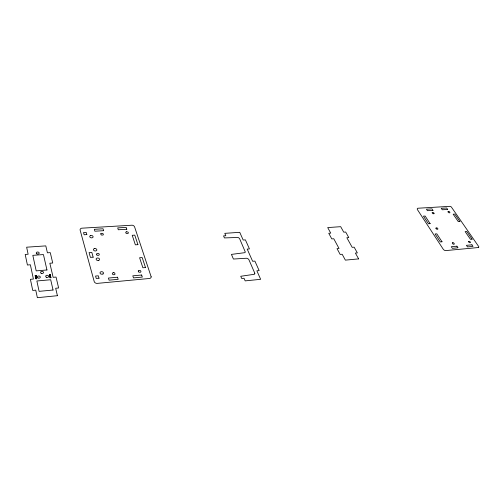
<?xml version="1.0" encoding="UTF-8"?>
<svg xmlns="http://www.w3.org/2000/svg" width="504" height="504" viewBox="0 0 504 504"><rect width="100%" height="100%" fill="white"/><g stroke="black" fill="none" stroke-linecap="round" stroke-linejoin="round"><path stroke-width="0.76" d="M35.538 277.597C34.858 278.706 37.901 278.239 36.212 277.547C34.436 277.849 37.34 277.994 35.734 277.679M113.765 272.67L113.06 272.733A1.405 1.033 10.2 0 0 112.82 274.441A1.405 1.033 10.2 0 0 115.038 274.126L114.729 273.086A1.405 1.033 10.2 0 0 113.759 272.67M50.923 277.269L51.024 277.729L49.99 277.824A0.655 0.479 4.6 0 1 49.921 277.628L50.778 277.282M254.803 273.231L254.797 273.527A2.356 1.682 22.5 0 1 254.388 274.277L240.754 276.274L241.7 278.498L244.043 278.265L245.171 280.886L260.65 279.31L256.87 270.812L259.151 270.591L254.898 261.091L252.636 261.293L247.206 249.096L249.448 248.913L245.404 239.866L243.174 240.03L239.74 232.319L224.797 233.339L225.817 235.727L223.549 235.885L224.419 237.932L237.857 237.453A2.388 1.644 20.6 0 1 238.928 237.964L239.652 238.764L245.272 251.95A2.306 1.606 21.2 0 1 244.862 252.662L231.437 254.4L233.415 259.043L246.286 258.256A2.407 1.695 21.7 0 1 247.458 258.508A2.444 1.72 21.7 0 1 248.17 258.905L248.919 259.73L254.803 273.231M468.481 241.548L469.237 242.657L470.314 242.689A1.096 0.63 32.2 0 0 470.377 242.185L470.093 241.775A1.096 0.63 32.2 0 0 469.388 241.334L468.481 241.548M35.57 278.58C35.267 278.737 37.258 279.153 36.275 278.315A0.832 0.611 3.3 0 0 35.91 278.328L35.57 278.58M49.739 276.797L49.852 277.257L50.898 277.162L49.915 276.91L50.753 276.557L49.739 276.797M50.513 275.411L49.493 275.688L50.331 275.335L49.354 275.083L50.394 274.995L50.513 275.411M151.168 276.809L151.074 277.332A2.734 2.022 13.3 0 1 149.801 278.441L96.862 283.418A2.866 2.129 8.4 0 1 94.217 281.547L80.136 230.171A2.74 1.896 8.7 0 1 81.61 228.199L132.136 225.2A2.615 1.808 12.5 0 1 133.944 225.968L134.587 226.876L151.168 276.809M36.345 277.118C34.971 278.347 35.211 275.783 36.345 277.118M138.272 270.994L138.877 272.21L140.522 272.236A1.38 1.014 12.6 0 0 140.931 271.555L140.761 271.026A1.38 1.014 12.6 0 0 139.948 270.459L138.915 270.453L138.272 270.994M50.696 276.205L50.444 276.431A0.92 0.674 4.6 0 1 49.99 276.469C48.441 275.94 50.381 275.247 50.696 276.205M100.743 233.869L101.298 235.015L102.929 235.066A1.355 0.945 10.1 0 0 102.753 233.541A1.355 0.945 10.1 0 0 100.75 233.869M49.757 275.984L50.507 276.211L49.757 275.984M36.181 277.15L35.374 277.036L36.181 277.15M36.509 278.75L36.187 278.435L36.509 278.75M448.239 211.415L448.094 211.504A1.046 0.592 30.4 0 0 448.566 212.575A1.046 0.592 30.4 0 0 449.839 212.644A1.046 0.592 30.4 0 0 449.152 211.56L448.239 211.415M433.938 213.74L432.854 213.69L432.123 212.795A1.058 0.605 29.9 0 1 433.327 212.562A1.058 0.605 29.9 0 1 433.938 213.74M36.401 275.82L35.671 276.148C38.386 276.627 32.905 276.69 36.332 276.4L35.444 276.205L36.194 275.776L34.952 275.757L36.401 275.82M102.917 274.031L101.216 274.182A1.751 1.291 9.1 0 1 100.58 271.946A1.751 1.291 9.1 0 1 101.38 271.694A1.751 1.291 9.1 0 1 102.703 271.971A1.751 1.291 9.1 0 1 102.917 274.031M126.416 231.79L126.139 231.903A1.323 0.926 12 0 0 125.893 233.006A1.323 0.926 12 0 0 127.348 233.623A1.323 0.926 12 0 0 128.337 232.968A1.323 0.926 12 0 0 127.726 231.96L126.416 231.79M90.67 235.526L90.304 235.67A1.695 1.191 9.2 0 0 90.367 237.504A1.695 1.191 9.2 0 0 92.9 237.34A1.695 1.191 9.2 0 0 91.948 235.563L90.67 235.526M478.315 247.533L445.511 250.62A2.23 1.323 31.8 0 1 443.205 249.171L417.501 209.752A2.117 1.228 29.3 0 1 417.816 208.24L449.877 206.338A2.073 1.159 30.3 0 1 451.313 206.949L478.8 246.708A2.186 1.254 32.6 0 1 478.315 247.533M452.8 242.689L452.598 242.733A1.103 0.643 31.8 0 0 452.983 244.024A1.103 0.643 31.8 0 0 454.325 243.816L453.795 243.023A1.103 0.643 31.8 0 0 453.033 242.695L452.8 242.689M98.627 260.429L97.757 260.499A1.726 1.247 9.1 0 1 96.214 258.747A1.726 1.247 9.1 0 1 98.778 258.275A1.732 1.254 9.1 0 1 99.521 259.119A1.726 1.247 9.1 0 1 98.627 260.436M94.79 248.516L94.374 248.585A1.714 1.222 9.2 0 0 93.977 250.551A1.714 1.222 9.2 0 0 96.705 250.349A1.714 1.222 9.2 0 0 95.237 248.529L94.79 248.516M57.412 295.697L37.365 297.688L35.759 290.147L32.735 290.436L30.404 279.317L33.403 279.052L30.372 264.776L27.411 265.01L25.2 254.451L28.13 254.237L26.636 247.199L45.801 245.883L47.42 252.832L50.274 252.617L52.725 263.006L49.846 263.233L53.128 277.313L56.045 277.055L58.621 287.979L55.679 288.263L57.412 295.697M53.059 290.027L39.104 291.356L36.868 280.98L50.696 279.745L53.059 290.027M358.627 258.886L345.366 260.133L342.178 254.262L340.175 254.438L337.031 248.623L339.028 248.453L333.768 238.751L331.783 238.902L328.747 233.276L330.719 233.132L327.707 227.581L340.691 226.68L343.747 232.174L345.681 232.029L348.787 237.579L346.846 237.731L352.195 247.332L354.148 247.168L357.349 252.901L355.389 253.077L358.627 258.886M117.552 277.225L108.436 278.057L109.047 280.167L118.175 279.323L117.552 277.225M141.655 275.02L132.81 275.827L133.465 277.906L142.323 277.08L141.655 275.02M456.933 246.198L451.288 246.714L452.353 248.321L458.004 247.798L456.933 246.198M471.927 244.824L466.414 245.328L467.491 246.916L473.01 246.406L471.927 244.824M99.017 278.189L96.233 278.447L95.565 276.047L98.343 275.795L99.017 278.189M49.455 274.913C48.699 273.722 52.561 274.945 49.455 274.913M145.492 267.542L142.884 267.769L139.595 257.752L142.185 257.544L145.492 267.542M442.014 241.781L440.301 241.933L435.103 233.982L436.81 233.843L442.014 241.781M472.091 239.167L470.459 239.312L465.154 231.601L466.78 231.468L472.091 239.167M46.966 269.98L36.194 270.881L32.817 255.339L43.439 254.558L46.966 269.98M93.152 257.179L90.405 257.387L89.082 252.599L91.816 252.397L93.152 257.179M137.92 244.661L135.362 244.843L132.224 235.299L134.763 235.129L137.92 244.661M430.12 223.644L428.419 223.763L423.442 216.147L425.13 216.033L430.12 223.644M459.906 221.495L458.287 221.615L453.178 214.194L454.791 214.087L459.906 221.495M86.814 234.593L84.13 234.763L83.525 232.571L86.203 232.407L86.814 234.593M103.622 230.681L94.872 231.216L94.317 229.314L103.055 228.784L103.622 230.681M126.794 229.251L118.289 229.774L117.697 227.896L126.189 227.386L126.794 229.251M432.968 210.351L427.43 210.691L426.447 209.21L431.978 208.877L432.968 210.351M447.672 209.444L442.26 209.777L441.271 208.309L446.67 207.988L447.672 209.444M96.875 254.961A1.392 0.995 9.3 0 0 99.219 254.778A1.392 0.995 9.3 0 0 97.612 253.361A1.392 0.995 9.3 0 0 96.875 254.961M436.061 228.614A1.084 0.63 30.6 0 0 437.762 229.188A1.084 0.63 30.6 0 0 436.88 227.846A1.084 0.63 30.6 0 0 436.061 228.614M41.164 273.25A1.493 1.084 4.1 0 0 43.52 272.557A1.493 1.084 4.1 0 0 41.416 271.398A1.493 1.084 4.1 0 0 41.164 273.25M46.311 277.219A1.487 1.084 4.3 0 0 48.655 276.52A1.487 1.084 4.3 0 0 46.557 275.354A1.487 1.084 4.3 0 0 46.311 277.219M37.926 277.956A1.506 1.096 3.6 0 0 40.295 277.25A1.506 1.096 3.6 0 0 38.184 276.079A1.506 1.096 3.6 0 0 37.926 277.956M36.868 253.852A1.462 1.033 4.6 0 0 39.18 253.216A1.462 1.033 4.6 0 0 37.126 252.076A1.462 1.033 4.6 0 0 36.868 253.852"/></g></svg>
